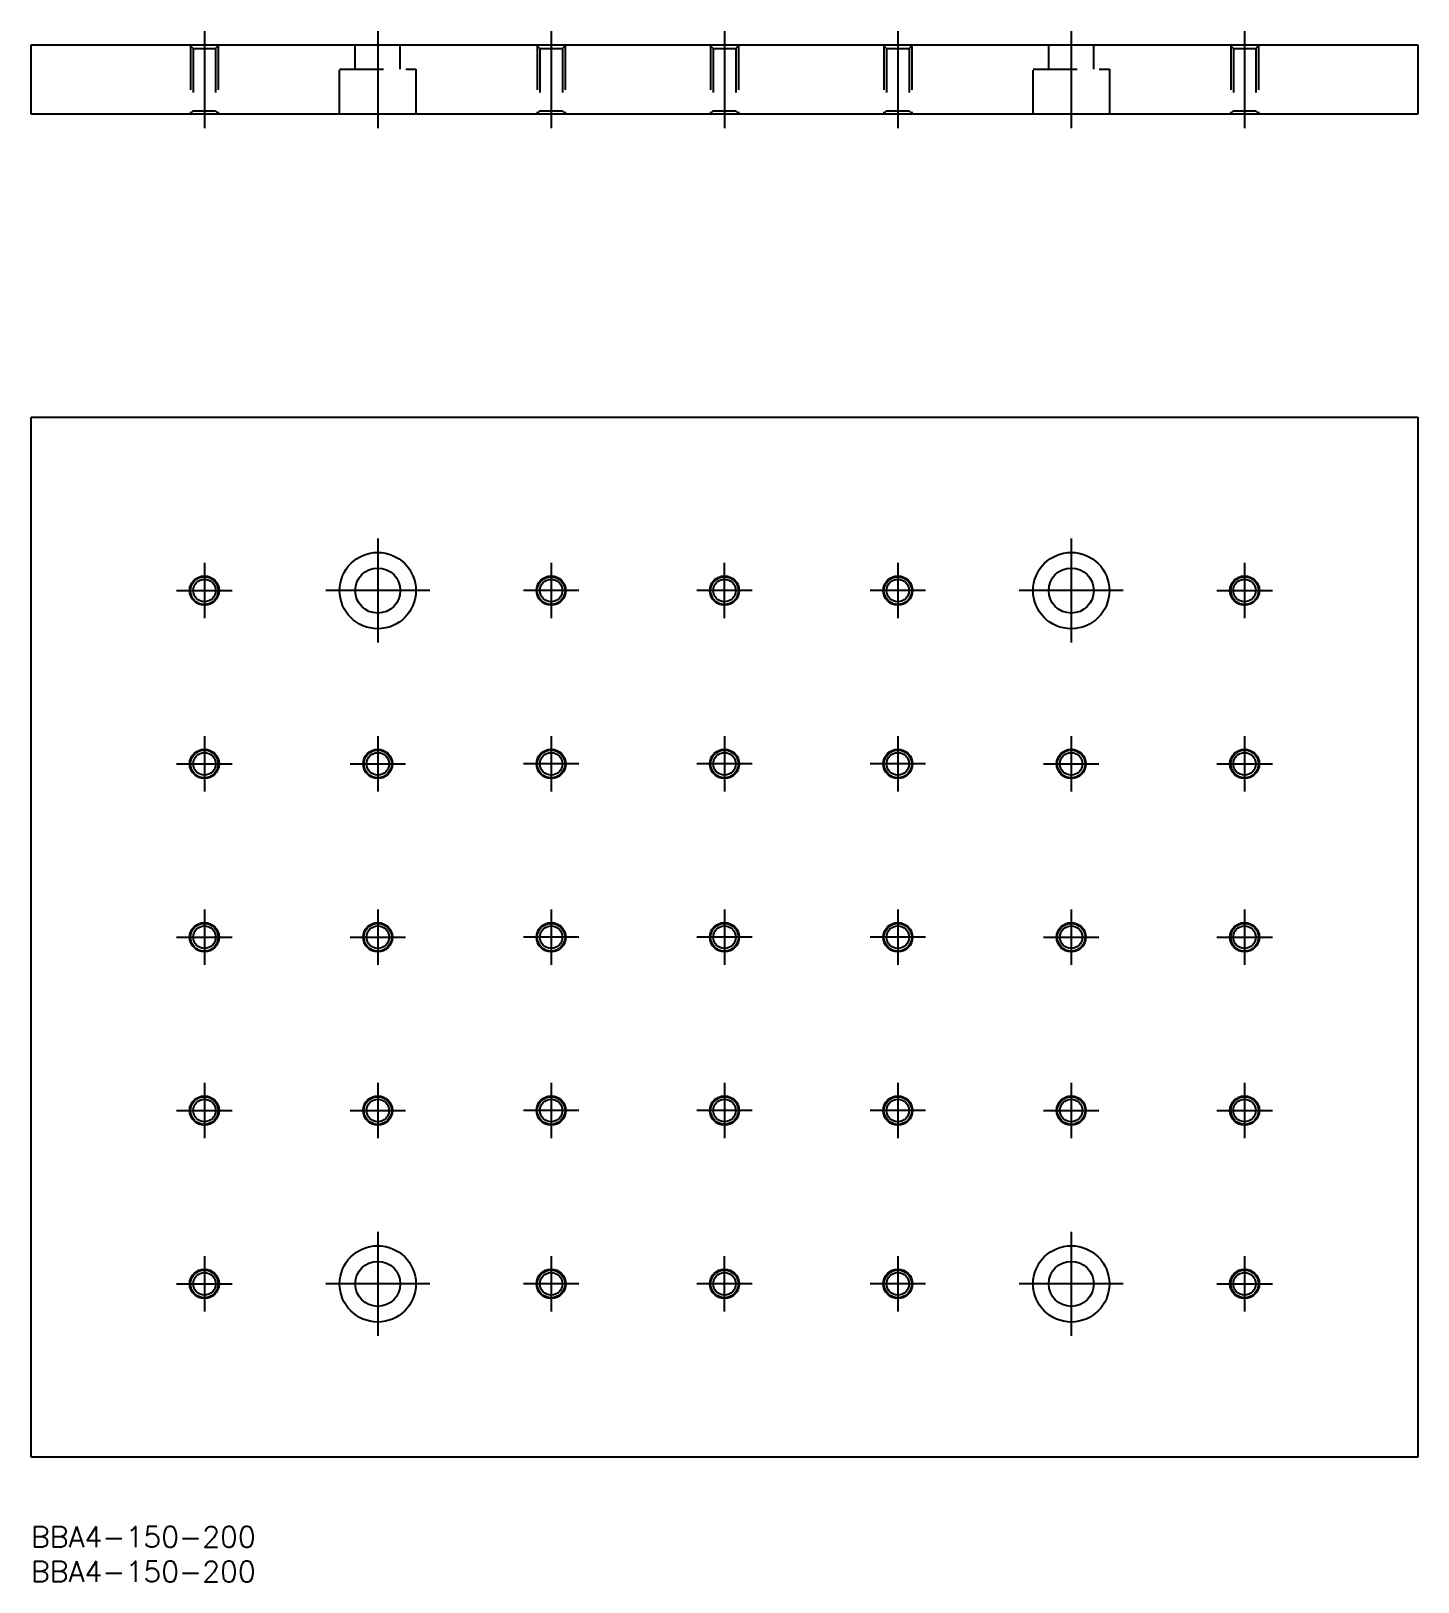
# Model space of a CAD drawing. Extents: x 0 to 200, y -8 to 216.
import ezdxf

# ---------------------------------------------------------------- set-up
doc = ezdxf.new("R2010")
doc.units = 0
doc.header["$LTSCALE"] = 0.5
doc.linetypes.add('CENTER', pattern=[50.8, 31.75, -6.35, 6.35, -6.35])
doc.linetypes.add('DASHED', pattern=[19.05, 12.7, -6.35])
for name, color, linetype in [('MSM_CENTER', 1, 'CENTER'), ('MSM_CONTINUOUS', 7, 'CONTINUOUS'), ('MSM_DASHED', 4, 'DASHED'), ('MSM_NARROW', 5, 'CONTINUOUS'), ('MSM_PART_NUMBER', 7, 'CONTINUOUS')]:
    doc.layers.add(name, color=color, linetype=linetype)
doc.styles.get("Standard").update_dxf_attribs({"font": 'txt.shx', "height": 3, "bigfont": 'bigfont.shx'})

# ---------------------------------------------------------------- blocks, each defined once
blk = doc.blocks.new('*U9')
at = {"layer": 'MSM_PART_NUMBER'}
blk.add_text('BBA4-150-200', height=3, dxfattribs=at).set_placement((0, -3))
blk = doc.blocks.new('*U10')
at = {"layer": 'MSM_PART_NUMBER'}
blk.add_text('BBA4-150-200', height=3, dxfattribs=at).set_placement((0, -8))

msp = doc.modelspace()

# ---------------------------------------------------------------- linework, layer by layer
at = {"layer": 'MSM_CENTER'}
for p, q in [((25, 215.71), (25, 201.71)), ((50, 215.71), (50, 201.71)), ((75, 215.71), (75, 201.71)), ((100, 215.71), (100, 201.71)), ((125, 215.71), (125, 201.71)), ((150, 215.71), (150, 201.71)), ((175, 215.71), (175, 201.71)), ((50, 142.5), (50, 127.5)), ((150, 142.5), (150, 127.5)), ((25, 139), (25, 131)), ((75, 139), (75, 131)), ((100, 131), (100, 139)), ((125, 139), (125, 131)), ((175, 139), (175, 131)), ((21, 135), (29, 135)), ((57.5, 135), (42.5, 135)), ((79, 135), (71, 135)), ((104, 135), (96, 135)), ((129, 135), (121, 135)), ((157.5, 135), (142.5, 135)), ((171, 135), (179, 135)), ((25, 114), (25, 106)), ((50, 114), (50, 106)), ((75, 114), (75, 106)), ((100, 114), (100, 106)), ((125, 114), (125, 106)), ((150, 114), (150, 106)), ((175, 114), (175, 106)), ((21, 110), (29, 110)), ((46, 110), (54, 110)), ((79, 110), (71, 110)), ((104, 110), (96, 110)), ((129, 110), (121, 110)), ((146, 110), (154, 110)), ((171, 110), (179, 110)), ((25, 89), (25, 81)), ((50, 89), (50, 81)), ((75, 89), (75, 81)), ((100, 89), (100, 81)), ((125, 89), (125, 81)), ((150, 89), (150, 81)), ((175, 89), (175, 81)), ((21, 85), (29, 85)), ((46, 85), (54, 85)), ((79, 85), (71, 85)), ((104, 85), (96, 85)), ((129, 85), (121, 85)), ((146, 85), (154, 85)), ((171, 85), (179, 85)), ((25, 64), (25, 56)), ((50, 64), (50, 56)), ((75, 64), (75, 56)), ((100, 64), (100, 56)), ((125, 64), (125, 56)), ((150, 64), (150, 56)), ((175, 64), (175, 56)), ((21, 60), (29, 60)), ((46, 60), (54, 60)), ((79, 60), (71, 60)), ((104, 60), (96, 60)), ((129, 60), (121, 60)), ((146, 60), (154, 60)), ((171, 60), (179, 60)), ((50, 42.5), (50, 27.5)), ((150, 42.5), (150, 27.5)), ((25, 39), (25, 31)), ((75, 39), (75, 31)), ((100, 31), (100, 39)), ((125, 39), (125, 31)), ((175, 39), (175, 31)), ((21, 35), (29, 35)), ((57.5, 35), (42.5, 35)), ((79, 35), (71, 35)), ((104, 35), (96, 35)), ((129, 35), (121, 35)), ((157.5, 35), (142.5, 35)), ((171, 35), (179, 35))]:
    msp.add_line(p, q, dxfattribs=at)
at = {"layer": 'MSM_CONTINUOUS'}
for p, q in [((0, 213.71), (200, 213.71)), ((0, 203.71), (0, 213.71)), ((200, 213.71), (200, 203.71)), ((200, 203.71), (0, 203.71)), ((0, 10), (0, 160)), ((0, 160), (200, 160)), ((200, 160), (200, 10)), ((200, 10), (0, 10))]:
    msp.add_line(p, q, dxfattribs=at)
for centre, radius in [((50, 135), 5.5), ((150, 135), 5.5), ((25, 135), 2.12), ((25, 135), 1.62), ((50, 135), 3.25), ((75, 135), 2.12), ((75, 135), 1.62), ((100, 135), 2.12), ((100, 135), 1.62), ((125, 135), 2.12), ((125, 135), 1.62), ((150, 135), 3.25), ((175, 135), 2.12), ((175, 135), 1.62), ((25, 110), 2.12), ((50, 110), 2.12), ((75, 110), 2.12), ((100, 110), 2.12), ((125, 110), 2.12), ((150, 110), 2.12), ((175, 110), 2.12), ((25, 110), 1.62), ((50, 110), 1.62), ((75, 110), 1.62), ((100, 110), 1.62), ((125, 110), 1.62), ((150, 110), 1.62), ((175, 110), 1.62), ((25, 85), 2.12), ((25, 85), 1.62), ((50, 85), 2.12), ((50, 85), 1.62), ((75, 85), 2.12), ((75, 85), 1.62), ((100, 85), 2.12), ((100, 85), 1.62), ((125, 85), 2.12), ((125, 85), 1.62), ((150, 85), 2.12), ((150, 85), 1.62), ((175, 85), 2.12), ((175, 85), 1.62), ((25, 60), 2.12), ((25, 60), 1.62), ((50, 60), 2.12), ((50, 60), 1.62), ((75, 60), 2.12), ((75, 60), 1.62), ((100, 60), 2.12), ((100, 60), 1.62), ((125, 60), 2.12), ((125, 60), 1.62), ((150, 60), 2.12), ((150, 60), 1.62), ((175, 60), 2.12), ((175, 60), 1.62), ((50, 35), 5.5), ((150, 35), 5.5), ((50, 35), 3.25), ((150, 35), 3.25), ((25, 35), 2.12), ((25, 35), 1.62), ((75, 35), 2.12), ((75, 35), 1.62), ((100, 35), 2.12), ((100, 35), 1.62), ((125, 35), 2.12), ((125, 35), 1.62), ((175, 35), 2.12), ((175, 35), 1.62)]:
    msp.add_circle(centre, radius, dxfattribs=at)
at = {"layer": 'MSM_DASHED'}
for p, q in [((23.38, 213.21), (22.88, 213.71)), ((23, 213.59), (23, 203.83)), ((23.38, 213.21), (26.62, 213.21)), ((23.38, 213.21), (23.38, 204.21)), ((26.62, 213.21), (27.12, 213.71)), ((26.62, 213.21), (26.62, 204.21)), ((27, 213.59), (27, 203.83)), ((46.75, 210.21), (46.75, 213.71)), ((53.25, 210.21), (53.25, 213.71)), ((73.38, 213.21), (72.88, 213.71)), ((73, 213.59), (73, 203.83)), ((73.38, 213.21), (76.62, 213.21)), ((73.38, 213.21), (73.38, 204.21)), ((76.62, 213.21), (77.12, 213.71)), ((76.62, 213.21), (76.62, 204.21)), ((77, 213.59), (77, 203.83)), ((98.38, 213.21), (97.88, 213.71)), ((98, 213.59), (98, 203.83)), ((98.38, 213.21), (101.62, 213.21)), ((98.38, 213.21), (98.38, 204.21)), ((101.62, 213.21), (102.12, 213.71)), ((101.62, 213.21), (101.62, 204.21)), ((102, 213.59), (102, 203.83)), ((123.38, 213.21), (122.88, 213.71)), ((123, 213.59), (123, 203.83)), ((123.38, 213.21), (126.62, 213.21)), ((123.38, 213.21), (123.38, 204.21)), ((126.62, 213.21), (127.12, 213.71)), ((126.62, 213.21), (126.62, 204.21)), ((127, 213.59), (127, 203.83)), ((146.75, 210.21), (146.75, 213.71)), ((153.25, 210.21), (153.25, 213.71)), ((173.38, 213.21), (172.88, 213.71)), ((173, 213.59), (173, 203.83)), ((173.38, 213.21), (176.62, 213.21)), ((173.38, 213.21), (173.38, 204.21)), ((176.62, 213.21), (177.12, 213.71)), ((176.62, 213.21), (176.62, 204.21)), ((177, 213.59), (177, 203.83)), ((44.5, 203.71), (44.5, 210.21)), ((44.5, 210.21), (55.5, 210.21)), ((55.5, 210.21), (55.5, 203.71)), ((144.5, 203.71), (144.5, 210.21)), ((144.5, 210.21), (155.5, 210.21)), ((155.5, 210.21), (155.5, 203.71)), ((23.38, 204.21), (22.88, 203.71)), ((23.38, 204.21), (26.62, 204.21)), ((26.62, 204.21), (27.12, 203.71)), ((73.38, 204.21), (72.88, 203.71)), ((73.38, 204.21), (76.62, 204.21)), ((76.62, 204.21), (77.12, 203.71)), ((98.38, 204.21), (97.88, 203.71)), ((98.38, 204.21), (101.62, 204.21)), ((101.62, 204.21), (102.12, 203.71)), ((123.38, 204.21), (122.88, 203.71)), ((123.38, 204.21), (126.62, 204.21)), ((126.62, 204.21), (127.12, 203.71)), ((173.38, 204.21), (172.88, 203.71)), ((173.38, 204.21), (176.62, 204.21)), ((176.62, 204.21), (177.12, 203.71))]:
    msp.add_line(p, q, dxfattribs=at)
at = {"layer": 'MSM_NARROW'}
for centre in [(25, 135), (75, 135), (100, 135), (125, 135), (175, 135), (25, 110), (50, 110), (75, 110), (100, 110), (125, 110), (150, 110), (175, 110), (25, 85), (50, 85), (75, 85), (100, 85), (125, 85), (150, 85), (175, 85), (25, 60), (50, 60), (75, 60), (100, 60), (125, 60), (150, 60), (175, 60), (25, 35), (75, 35), (100, 35), (125, 35), (175, 35)]:
    msp.add_circle(centre, 2, dxfattribs=at)

# ---------------------------------------------------------------- block references
at = {"layer": 'MSM_CONTINUOUS'}
for name in ['*U9', '*U10']:
    msp.add_blockref(name, (0, 0), dxfattribs=at)

doc.saveas('drawing.dxf')
